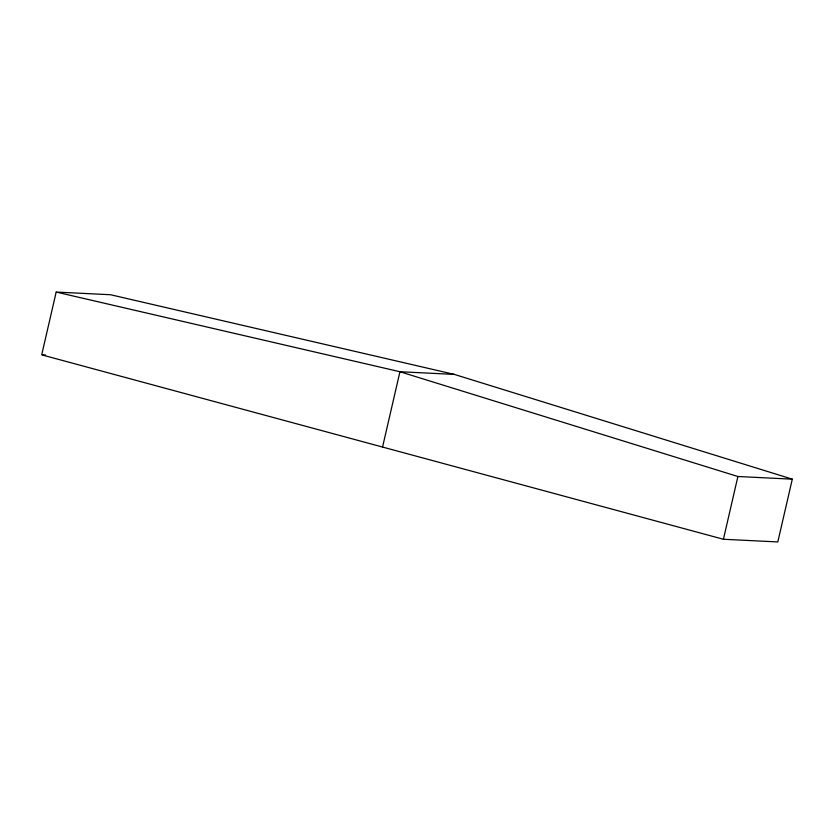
<?xml version="1.0" encoding="UTF-8"?>
<svg xmlns="http://www.w3.org/2000/svg" width="834" height="834" viewBox="0 0 834 834"><rect width="100%" height="100%" fill="white"/><g stroke="black" fill="none" stroke-linecap="round" stroke-linejoin="round"><path stroke-width="1.25" d="M56.191 292.067L41.7 354.836L723.412 539.264L777.809 541.933L792.3 479.164L454.342 374.403L110.588 294.736L56.191 292.067L399.945 371.735L737.902 476.506L792.3 479.164M382.556 447.045L399.945 371.735L454.342 374.403M723.412 539.264L737.902 476.506M42.993 354.898L45.589 355.023"/></g></svg>
